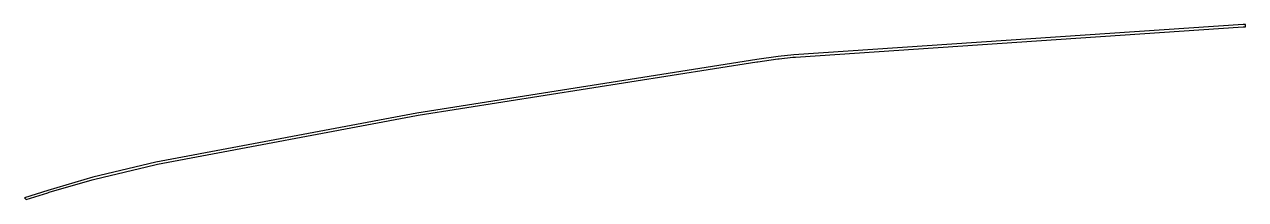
# Model space of a CAD drawing. Header units: metres. Extents: x -11.2 to -0.5, y 11.9 to 13.4.
import ezdxf

# ---------------------------------------------------------------- set-up
doc = ezdxf.new("R2010")
doc.units = ezdxf.units.M

msp = doc.modelspace()

# ---------------------------------------------------------------- linework, layer by layer
for p, q in [((-0.510071, 13.4375), (-4.45946, 13.1715)), ((-4.44637, 13.1523), (-0.510559, 13.4174)), ((-0.510559, 13.4174), (-0.490005, 13.4186)), ((-0.490005, 13.4386), (-0.510071, 13.4375)), ((-0.490005, 13.4186), (-0.490005, 13.4386)), ((-4.7851, 13.1295), (-7.77299, 12.6585)), ((-7.76262, 12.64), (-4.78612, 13.1091)), ((-4.78612, 13.1091), (-4.77742, 13.1104)), ((-4.59679, 13.1557), (-4.7851, 13.1295)), ((-4.77742, 13.1104), (-4.60004, 13.1351)), ((-4.60004, 13.1351), (-4.58836, 13.1366)), ((-4.45946, 13.1715), (-4.59679, 13.1557)), ((-4.58836, 13.1366), (-4.46936, 13.1502)), ((-4.46936, 13.1502), (-4.44637, 13.1523)), ((-7.77299, 12.6585), (-10.0677, 12.2284)), ((-10.0518, 12.2111), (-7.77661, 12.6375)), ((-7.77661, 12.6375), (-7.76262, 12.64)), ((-10.0677, 12.2284), (-10.6209, 12.0964)), ((-10.6038, 12.0799), (-10.0752, 12.2061)), ((-10.0752, 12.2061), (-10.0518, 12.2111)), ((-10.6209, 12.0964), (-11.0165, 11.9806)), ((-11.0052, 11.9631), (-10.6277, 12.0736)), ((-10.6277, 12.0736), (-10.6038, 12.0799)), ((-11.0165, 11.9806), (-11.2223, 11.9153)), ((-11.2223, 11.9153), (-11.2064, 11.8994)), ((-11.2064, 11.8994), (-11.016, 11.9598)), ((-11.016, 11.9598), (-11.0052, 11.9631))]:
    msp.add_line(p, q)

doc.saveas('drawing.dxf')
